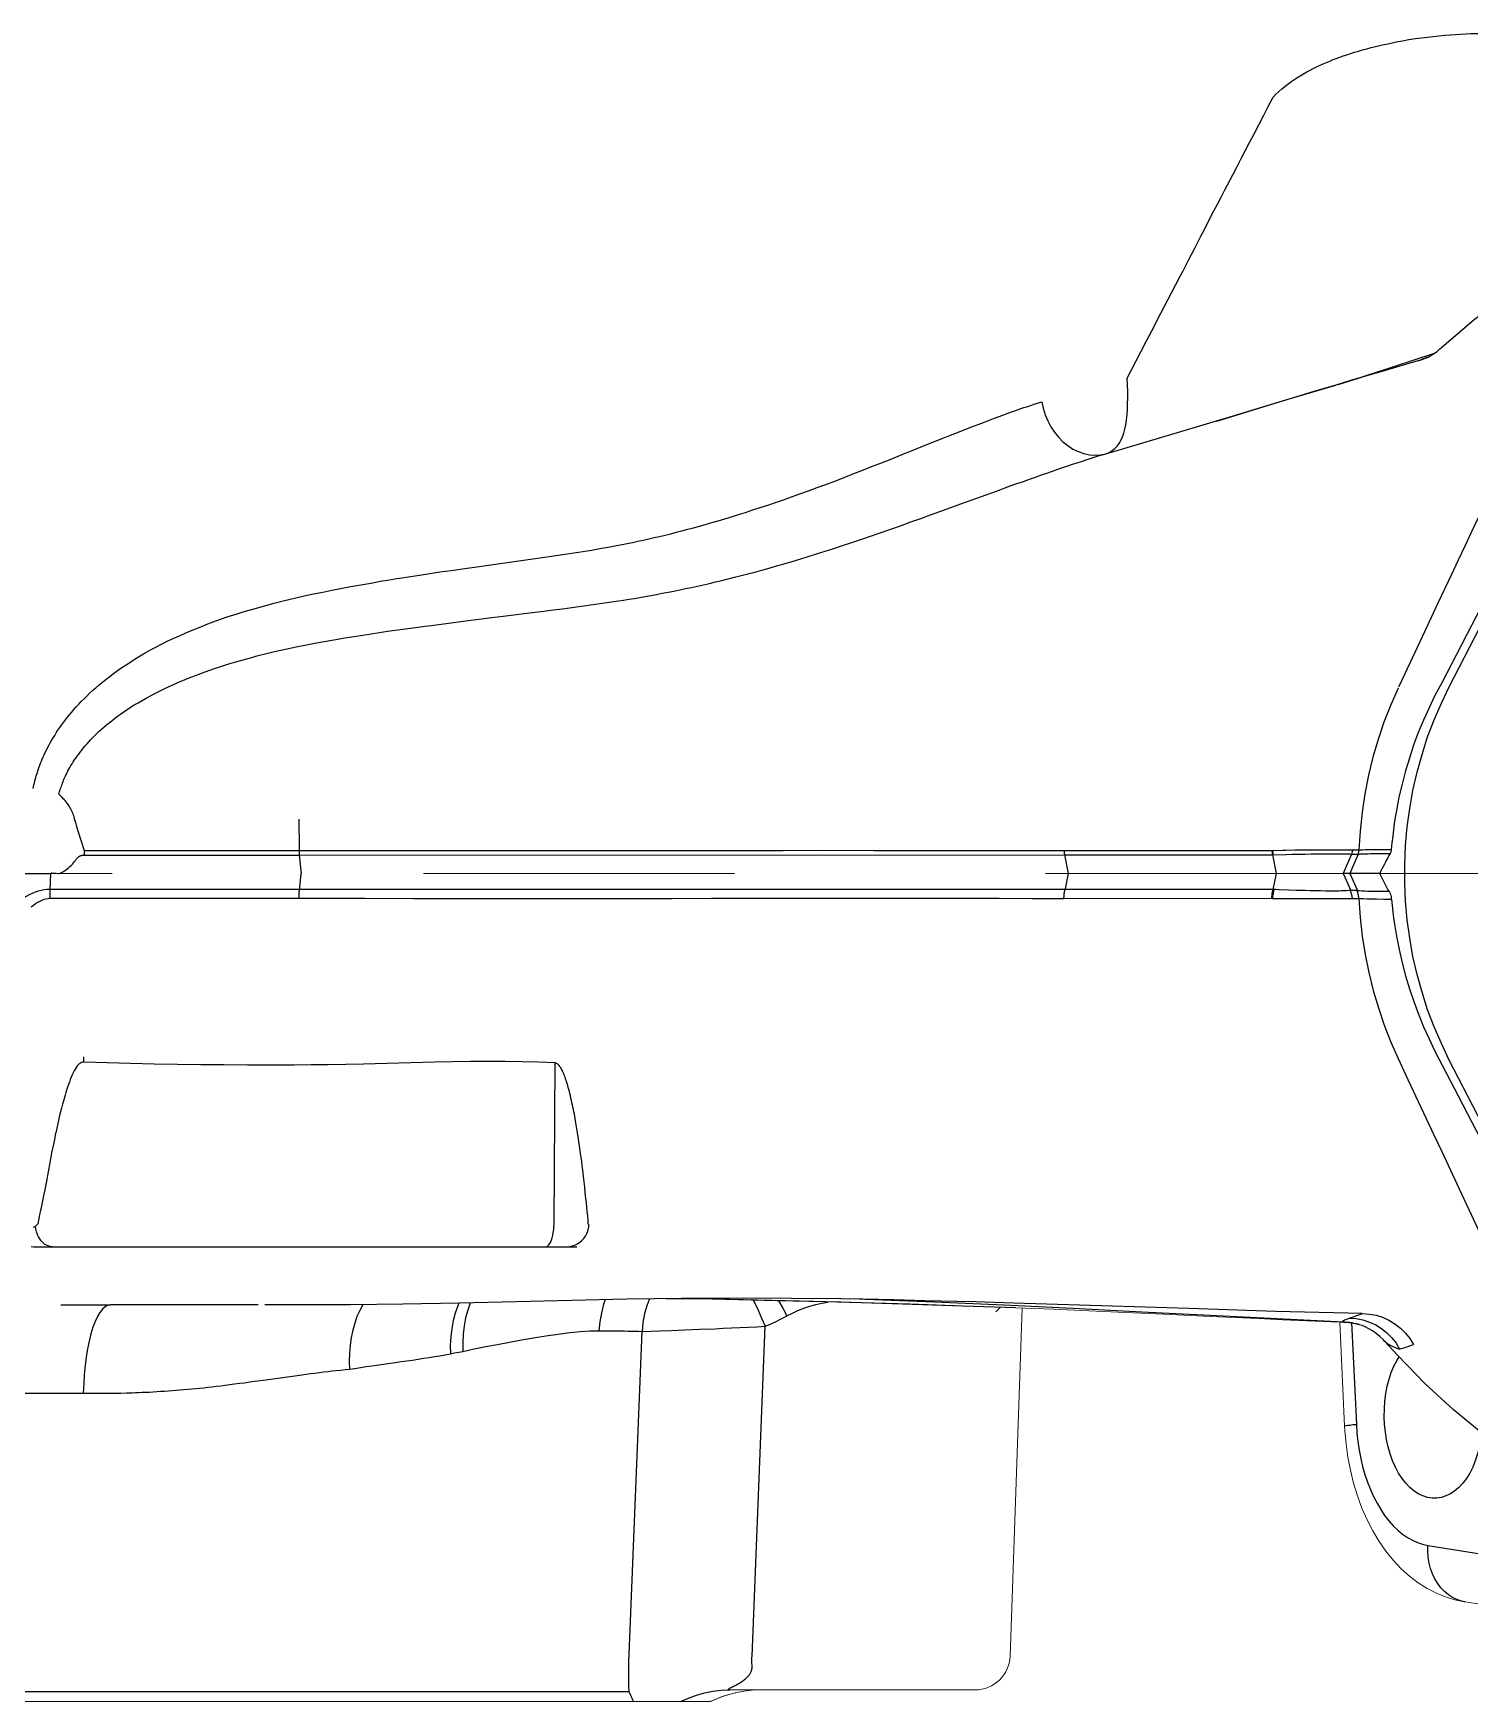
# Model space of a CAD drawing. Header units: millimetres. Extents: x 100 to 940, y 100 to 694.
# Drawn here: x 601.004 to 602.159, y 558.84 to 560.181 of the extents above; entities that cross this region are included whole.
import ezdxf

# ---------------------------------------------------------------- set-up
doc = ezdxf.new("R2010")
doc.units = ezdxf.units.MM
doc.linetypes.add('CENTER', pattern=[2, 1.25, -0.25, 0.25, -0.25])
doc.layers.add('CL', color=1, linetype='CENTER', lineweight=9)
doc.layers.add('OUTLINE', color=6, linetype='Continuous', lineweight=9)

msp = doc.modelspace()

# ---------------------------------------------------------------- linework, layer by layer
at = {"color": 9, "linetype": 'Continuous'}
for p, q in [((601.9075, 559.9505), (601.919, 559.9726)), ((601.8986, 559.9333), (601.9052, 559.9461)), ((601.9052, 559.9461), (601.9075, 559.9505)), ((601.8943, 559.9252), (601.8986, 559.9333)), ((601.8834, 559.9039), (601.8943, 559.9252)), ((602.0977, 559.9132), (602.114, 559.9186)), ((602.114, 559.9186), (602.1302, 559.9239)), ((602.1243, 559.9207), (602.1256, 559.9211)), ((601.7237, 559.8511), (601.7346, 559.8555)), ((601.8662, 559.8432), (601.8833, 559.8483)), ((601.7663, 559.8089), (601.7782, 559.8132)), ((601.7782, 559.8132), (601.7894, 559.8173)), ((601.3491, 559.7508), (601.3625, 559.7527)), ((601.3625, 559.7527), (601.3794, 559.7551)), ((601.3794, 559.7551), (601.4096, 559.7593)), ((601.4096, 559.7593), (601.417, 559.7603)), ((601.3401, 559.7495), (601.3491, 559.7508)), ((601.3498, 559.7086), (601.3728, 559.7115)), ((601.3863, 559.7132), (601.403, 559.7153)), ((601.403, 559.7153), (601.4146, 559.7167)), ((601.4146, 559.7167), (601.4222, 559.7177)), ((601.4222, 559.7177), (601.4297, 559.7187)), ((601.4297, 559.7187), (601.4372, 559.7197)), ((601.3401, 559.7074), (601.3498, 559.7086)), ((601.0399, 559.5409), (601.0431, 559.531)), ((601.2176, 559.5496), (601.2177, 559.5449)), ((601.2177, 559.5449), (601.2178, 559.5403)), ((601.2178, 559.5403), (601.2179, 559.5358)), ((601.0431, 559.531), (601.0445, 559.5267)), ((601.0445, 559.5267), (601.0452, 559.5245)), ((601.0452, 559.5245), (601.2179, 559.5245)), ((601.0452, 559.5245), (601.0452, 559.5236)), ((601.0452, 559.5236), (601.0452, 559.5228)), ((601.2179, 559.5358), (601.2179, 559.529)), ((601.2179, 559.529), (601.2179, 559.524)), ((601.4691, 559.5243), (601.5074, 559.5244)), ((601.5074, 559.5244), (601.576, 559.5245)), ((601.576, 559.5245), (601.607, 559.5245)), ((601.607, 559.5245), (601.6357, 559.5246)), ((601.6357, 559.5246), (601.6797, 559.5245)), ((601.6797, 559.5245), (601.7105, 559.5245)), ((601.7105, 559.5245), (601.7264, 559.5245)), ((601.7264, 559.5245), (601.7736, 559.5245)), ((601.7736, 559.5245), (601.8038, 559.5244)), ((601.8038, 559.5244), (601.9997, 559.5245)), ((601.9997, 559.5245), (602.0083, 559.5246)), ((602.0181, 559.5248), (602.031, 559.5249)), ((602.031, 559.5249), (602.0397, 559.525)), ((602.0397, 559.525), (602.045, 559.525)), ((602.045, 559.525), (602.052, 559.525)), ((602.052, 559.525), (602.0563, 559.525)), ((602.0563, 559.525), (602.058, 559.525)), ((602.058, 559.525), (602.0595, 559.525)), ((602.0595, 559.525), (602.0609, 559.525)), ((602.0609, 559.525), (602.063, 559.5249)), ((602.063, 559.5249), (602.0643, 559.5249)), ((602.0643, 559.5249), (602.0696, 559.5249)), ((602.0714, 559.525), (602.073, 559.525)), ((602.073, 559.525), (602.0748, 559.5251)), ((602.0748, 559.5251), (602.0768, 559.5251)), ((602.0768, 559.5251), (602.0801, 559.5252)), ((602.0801, 559.5252), (602.0837, 559.5252)), ((602.0837, 559.5252), (602.089, 559.5253)), ((602.089, 559.5253), (602.0956, 559.5253)), ((601.0452, 559.5228), (601.0452, 559.5219)), ((601.0453, 559.5207), (601.2181, 559.5207)), ((601.2181, 559.5207), (601.833, 559.5208)), ((601.2181, 559.5207), (601.2195, 559.506)), ((601.833, 559.5208), (602.0001, 559.5208)), ((601.833, 559.5208), (601.8359, 559.506)), ((602.0001, 559.5208), (602.0007, 559.5208)), ((602.0001, 559.5208), (602.0031, 559.506)), ((602.0007, 559.5208), (602.011, 559.5211)), ((602.011, 559.5211), (602.0159, 559.5213)), ((602.0159, 559.5213), (602.0263, 559.5215)), ((602.0263, 559.5215), (602.0312, 559.5216)), ((602.0312, 559.5216), (602.0358, 559.5217)), ((602.0358, 559.5217), (602.0398, 559.5217)), ((602.0398, 559.5217), (602.0433, 559.5217)), ((602.0433, 559.5217), (602.0465, 559.5218)), ((602.0465, 559.5218), (602.0506, 559.5218)), ((602.0506, 559.5218), (602.054, 559.5217)), ((602.054, 559.5217), (602.0559, 559.5217)), ((602.0559, 559.5217), (602.0576, 559.5217)), ((602.0636, 559.5215), (602.057, 559.506)), ((602.0576, 559.5217), (602.0591, 559.5216)), ((602.0591, 559.5216), (602.0603, 559.5216)), ((602.0603, 559.5216), (602.062, 559.5216)), ((602.062, 559.5216), (602.0629, 559.5215)), ((602.0689, 559.5215), (602.0623, 559.506)), ((602.0629, 559.5215), (602.0636, 559.5215)), ((602.0637, 559.5215), (602.0689, 559.5215)), ((602.072, 559.5216), (602.0735, 559.5217)), ((602.0735, 559.5217), (602.0751, 559.5218)), ((602.0751, 559.5218), (602.0769, 559.5218)), ((602.0769, 559.5218), (602.0789, 559.5219)), ((602.0789, 559.5219), (602.082, 559.5219)), ((602.082, 559.5219), (602.0853, 559.522)), ((602.0853, 559.522), (602.09, 559.522)), ((602.09, 559.522), (602.0946, 559.522)), ((601.0179, 559.4923), (601.0183, 559.506)), ((601.8359, 559.506), (601.8332, 559.4922)), ((602.0031, 559.506), (602.0004, 559.4929)), ((602.057, 559.506), (602.063, 559.4922)), ((602.0623, 559.506), (602.0683, 559.4922)), ((601.0178, 559.4874), (601.0179, 559.4891)), ((601.0178, 559.4857), (601.0178, 559.4874)), ((601.2179, 559.4857), (601.0178, 559.4857)), ((601.2183, 559.4931), (601.0179, 559.4931)), ((601.0179, 559.4907), (601.0179, 559.4923)), ((601.0179, 559.4891), (601.0179, 559.4907)), ((601.8334, 559.493), (601.2183, 559.4931)), ((601.3099, 559.4856), (601.271, 559.4857)), ((601.3902, 559.4856), (601.3099, 559.4856)), ((601.5792, 559.4857), (601.5494, 559.4857)), ((601.6073, 559.4857), (601.5792, 559.4857)), ((601.6338, 559.4857), (601.6073, 559.4857)), ((601.6593, 559.4857), (601.6338, 559.4857)), ((601.6854, 559.4857), (601.6593, 559.4857)), ((601.7805, 559.4857), (601.7261, 559.4857)), ((601.8069, 559.4856), (601.7805, 559.4857)), ((601.8325, 559.4856), (601.8069, 559.4856)), ((601.9997, 559.4857), (601.8325, 559.4856)), ((602.0004, 559.4929), (601.8334, 559.493)), ((602.0003, 559.4856), (601.9997, 559.4857)), ((602.0035, 559.4856), (602.0003, 559.4856)), ((602.0024, 559.4929), (602.0014, 559.4929)), ((602.0056, 559.4928), (602.0024, 559.4929)), ((602.0173, 559.4855), (602.0035, 559.4856)), ((602.0132, 559.4925), (602.0056, 559.4928)), ((602.0194, 559.4923), (602.0132, 559.4925)), ((602.0348, 559.4854), (602.0173, 559.4855)), ((602.0265, 559.4921), (602.0194, 559.4923)), ((602.0304, 559.492), (602.0265, 559.4921)), ((602.0344, 559.4919), (602.0304, 559.492)), ((602.0386, 559.4919), (602.0344, 559.4919)), ((602.0437, 559.4854), (602.0348, 559.4854)), ((602.043, 559.4918), (602.0386, 559.4919)), ((602.0528, 559.4854), (602.0437, 559.4854)), ((602.0592, 559.4854), (602.0528, 559.4854)), ((602.0644, 559.4855), (602.0592, 559.4854)), ((602.0683, 559.4922), (602.063, 559.4922)), ((602.0696, 559.4855), (602.0644, 559.4855)), ((602.0707, 559.4854), (602.0696, 559.4855)), ((602.0732, 559.4854), (602.0707, 559.4854)), ((602.0763, 559.4853), (602.0732, 559.4854)), ((602.0798, 559.4852), (602.0763, 559.4853)), ((602.0836, 559.4852), (602.0798, 559.4852)), ((602.0897, 559.4851), (602.0836, 559.4852)), ((602.0958, 559.485), (602.0897, 559.4851)), ((601.0448, 559.3543), (601.0449, 559.3586)), ((601.2981, 559.3534), (601.2696, 559.3527)), ((601.4228, 559.2244), (601.4236, 559.3537)), ((602.1011, 559.3572), (602.1089, 559.3404)), ((602.1089, 559.3404), (602.1298, 559.2959)), ((601.0249, 559.3089), (601.0243, 559.3063)), ((601.0255, 559.3115), (601.0249, 559.3089)), ((601.0262, 559.3143), (601.0255, 559.3115)), ((601.027, 559.3173), (601.0262, 559.3143)), ((601.0278, 559.3205), (601.027, 559.3173)), ((601.022, 559.296), (601.0215, 559.2935)), ((601.0226, 559.2986), (601.022, 559.296)), ((601.0231, 559.3012), (601.0226, 559.2986)), ((601.0237, 559.3037), (601.0231, 559.3012)), ((601.0243, 559.3063), (601.0237, 559.3037)), ((601.4409, 559.3022), (601.4403, 559.3056)), ((601.4414, 559.299), (601.4409, 559.3022)), ((601.4419, 559.296), (601.4414, 559.299)), ((601.4424, 559.293), (601.4419, 559.296)), ((602.1298, 559.2959), (602.1361, 559.2824)), ((601.02, 559.2861), (601.0193, 559.2827)), ((601.0205, 559.2884), (601.02, 559.2861)), ((601.021, 559.2909), (601.0205, 559.2884)), ((601.0215, 559.2935), (601.021, 559.2909)), ((601.4428, 559.2901), (601.4424, 559.293)), ((601.4432, 559.2874), (601.4428, 559.2901)), ((601.4436, 559.2847), (601.4432, 559.2874)), ((601.4441, 559.281), (601.4436, 559.2847)), ((602.1361, 559.2824), (602.1483, 559.2565)), ((601.4446, 559.2777), (601.4441, 559.281)), ((601.445, 559.2748), (601.4446, 559.2777)), ((601.4454, 559.2711), (601.445, 559.2748)), ((601.4459, 559.2674), (601.4454, 559.2711)), ((601.0148, 559.2587), (601.0109, 559.2388)), ((601.4464, 559.2628), (601.4459, 559.2674)), ((601.447, 559.258), (601.4464, 559.2628)), ((601.4475, 559.2538), (601.447, 559.258)), ((601.4479, 559.2493), (601.4475, 559.2538)), ((601.4484, 559.2447), (601.4479, 559.2493)), ((601.4488, 559.2412), (601.4484, 559.2447)), ((601.0097, 559.2329), (601.008, 559.2244)), ((601.0109, 559.2388), (601.0104, 559.2364)), ((601.4491, 559.2378), (601.4488, 559.2412)), ((601.4495, 559.2344), (601.4491, 559.2378)), ((601.4498, 559.2308), (601.4495, 559.2344)), ((601.4501, 559.227), (601.4498, 559.2308)), ((601.4503, 559.2244), (601.4501, 559.227)), ((601.4639, 559.1633), (601.4626, 559.1598)), ((601.5525, 559.1637), (601.522, 559.1641)), ((601.6312, 559.162), (601.5525, 559.1637)), ((601.7086, 559.1597), (601.6312, 559.162)), ((601.7921, 559.1607), (601.7615, 559.1616)), ((601.7511, 559.1583), (601.7086, 559.1597)), ((601.7778, 559.1536), (601.7812, 559.1572)), ((601.84, 559.1563), (601.7842, 559.159)), ((602.0604, 559.1481), (602.062, 559.1486)), ((601.4589, 559.1385), (601.4649, 559.1385)), ((601.4649, 559.1385), (601.4707, 559.1384)), ((601.4831, 558.8786), (601.4935, 559.1379)), ((601.4935, 559.1379), (601.5078, 559.1384)), ((601.5078, 559.1384), (601.5172, 559.1387)), ((601.5172, 559.1387), (601.5279, 559.1391)), ((601.5279, 559.1391), (601.5397, 559.1396)), ((601.582, 558.8769), (601.5925, 559.142)), ((602.0582, 559.1453), (602.0574, 559.1454)), ((602.0627, 559.1449), (602.062, 559.145)), ((602.0637, 559.145), (602.0675, 559.0632)), ((602.0654, 559.1445), (602.0697, 559.1434)), ((601.3429, 559.1206), (601.3462, 559.1212)), ((601.3462, 559.1212), (601.3495, 559.1219)), ((602.0994, 559.1285), (602.1023, 559.1237)), ((602.1096, 559.126), (602.1134, 559.1273)), ((601.3396, 559.1199), (601.3429, 559.1206)), ((601.1824, 559.0978), (601.1912, 559.099)), ((601.1912, 559.099), (601.2125, 559.102)), ((601.2125, 559.102), (601.22, 559.1031)), ((600.9314, 559.0884), (601.0501, 559.0882)), ((601.0501, 559.0882), (601.0546, 559.0882)), ((601.0546, 559.0882), (601.0595, 559.0882)), ((601.0595, 559.0882), (601.0629, 559.0882)), ((601.0629, 559.0882), (601.0666, 559.0882)), ((601.0666, 559.0882), (601.0705, 559.0883)), ((601.0705, 559.0883), (601.0747, 559.0884)), ((602.1249, 558.966), (602.4458, 558.915)), ((601.4832, 558.8483), (600.9217, 558.8483))]:
    msp.add_line(p, q, dxfattribs=at)
at = {"color": 7, "linetype": 'Continuous'}
for p, q in [((602.2878, 559.952), (602.1361, 559.6592)), ((602.1422, 559.656), (602.2941, 559.9513)), ((602.1344, 559.9272), (602.1344, 559.9272)), ((602.0912, 559.9111), (602.0977, 559.9132)), ((602.1252, 559.9209), (602.1252, 559.9209)), ((602.0629, 559.902), (602.051, 559.8984)), ((601.8833, 559.8483), (601.9239, 559.8603)), ((602.1361, 559.6592), (602.1307, 559.6488)), ((600.5726, 559.506), (601.0183, 559.506)), ((601.0212, 559.5061), (601.0228, 559.5061)), ((602.0623, 559.506), (602.057, 559.506)), ((602.0863, 559.506), (602.0623, 559.506)), ((602.0879, 559.5027), (602.0863, 559.506)), ((602.0896, 559.4995), (602.0879, 559.5027)), ((602.0913, 559.4963), (602.0896, 559.4995)), ((602.2941, 559.0607), (602.1422, 559.356)), ((601.0062, 559.206), (601.441, 559.206)), ((601.55, 559.1637), (601.5128, 559.1642)), ((601.6022, 559.1626), (601.55, 559.1637)), ((601.6532, 559.1613), (601.6022, 559.1626)), ((601.671, 559.1637), (601.6532, 559.164)), ((601.0264, 559.1593), (601.0665, 559.1592)), ((601.0919, 559.1592), (601.0665, 559.1592)), ((601.082, 559.1592), (601.07, 559.1592)), ((601.0956, 559.1592), (601.082, 559.1592)), ((601.0907, 559.1592), (601.0842, 559.1592)), ((601.1338, 559.1592), (601.0907, 559.1592)), ((601.0965, 559.1592), (601.0956, 559.1592)), ((601.1244, 559.1592), (601.0965, 559.1592)), ((601.1259, 559.1592), (601.1015, 559.1592)), ((601.1316, 559.1592), (601.1244, 559.1592)), ((601.1504, 559.1592), (601.1316, 559.1592)), ((601.1439, 559.1592), (601.1338, 559.1592)), ((601.1465, 559.1592), (601.1439, 559.1592)), ((601.1547, 559.1592), (601.1465, 559.1592)), ((601.1564, 559.1592), (601.1503, 559.1592)), ((601.1658, 559.1592), (601.1504, 559.1592)), ((601.185, 559.1592), (601.1561, 559.1592)), ((601.1736, 559.1592), (601.1658, 559.1592)), ((601.1816, 559.1592), (601.1736, 559.1592)), ((601.7938, 559.1568), (601.7511, 559.1583)), ((602.0621, 559.1449), (602.062, 559.145)), ((602.0697, 559.1434), (602.0698, 559.1433)), ((602.1005, 559.1188), (602.0905, 559.1298))]:
    msp.add_line(p, q, dxfattribs=at)
at = {"color": 9, "linetype": 'Continuous'}
for points in [[(602.0829, 560.1705), (602.0885, 560.1718), (602.0941, 560.173), (602.0994, 560.1741), (602.1047, 560.1751), (602.1098, 560.176), (602.1149, 560.1768), (602.1198, 560.1775), (602.1246, 560.1781), (602.1293, 560.1786), (602.1339, 560.1791), (602.1384, 560.1795), (602.1428, 560.1799), (602.1471, 560.1802), (602.1513, 560.1804), (602.1554, 560.1806), (602.1595, 560.1808), (602.1635, 560.1809), (602.1674, 560.181), (602.1712, 560.181), (602.1752, 560.181)], [(602.0007, 560.1298), (602.0029, 560.1321), (602.0053, 560.1343), (602.0076, 560.1364), (602.01, 560.1384), (602.0124, 560.1403), (602.0148, 560.142), (602.0173, 560.1438), (602.0198, 560.1454), (602.0224, 560.147), (602.025, 560.1485), (602.0276, 560.15), (602.0303, 560.1515), (602.0329, 560.1528), (602.0356, 560.1541), (602.0383, 560.1554), (602.0409, 560.1566), (602.0435, 560.1577), (602.0461, 560.1588), (602.0488, 560.1599), (602.0514, 560.1609), (602.0541, 560.1619), (602.0569, 560.1629), (602.0598, 560.1639), (602.0628, 560.1649), (602.0659, 560.1658), (602.0691, 560.1668), (602.0724, 560.1677), (602.0758, 560.1687), (602.0793, 560.1696), (602.0829, 560.1705)], [(601.9928, 560.1148), (601.9967, 560.1222), (602.0007, 560.1298)], [(601.9682, 560.0673), (601.9714, 560.0736), (601.9748, 560.08), (601.9782, 560.0866), (601.9817, 560.0934), (601.9853, 560.1003), (601.9928, 560.1148)], [(601.9531, 560.0384), (601.956, 560.0438), (601.9589, 560.0494), (601.9619, 560.0552), (601.9682, 560.0673)], [(601.9282, 559.9903), (601.9329, 559.9993), (601.9352, 560.0038), (601.9376, 560.0085), (601.9401, 560.0132), (601.9426, 560.018), (601.9451, 560.0229), (601.9477, 560.0279), (601.9531, 560.0384)], [(601.919, 559.9726), (601.9259, 559.9858), (601.9282, 559.9903)], [(602.1168, 559.9178), (602.1189, 559.9184), (602.121, 559.9191), (602.1231, 559.9199), (602.1252, 559.9209)], [(602.1168, 559.9178), (602.1179, 559.9183), (602.1192, 559.9188), (602.1206, 559.9194), (602.1223, 559.92), (602.1243, 559.9207)], [(601.8795, 559.8567), (601.8806, 559.8597), (601.8815, 559.863), (601.8822, 559.8665), (601.8828, 559.8703), (601.8832, 559.8744), (601.8835, 559.8787), (601.8837, 559.8832), (601.8838, 559.888), (601.8838, 559.8931), (601.8836, 559.8984), (601.8834, 559.904)], [(601.7346, 559.8555), (601.7399, 559.8575), (601.7449, 559.8595), (601.7498, 559.8614), (601.7545, 559.8633), (601.7591, 559.8651), (601.7635, 559.8668), (601.7678, 559.8684), (601.7719, 559.87), (601.7758, 559.8714), (601.7797, 559.8729), (601.7834, 559.8742), (601.787, 559.8756), (601.7905, 559.8768), (601.7939, 559.878), (601.7972, 559.8792), (601.8004, 559.8803), (601.8034, 559.8813), (601.8064, 559.8823), (601.8093, 559.8832), (601.8121, 559.8842), (601.8148, 559.885)], [(601.8148, 559.885), (601.8159, 559.8798), (601.8175, 559.8746), (601.8195, 559.8696), (601.822, 559.8649), (601.8249, 559.8605), (601.8281, 559.8565), (601.8317, 559.8528), (601.8356, 559.8497), (601.8397, 559.847), (601.844, 559.8449), (601.8485, 559.8434), (601.853, 559.8424), (601.8574, 559.8421), (601.8619, 559.8423), (601.8662, 559.8432)], [(601.6928, 559.8387), (601.7058, 559.8439), (601.712, 559.8464), (601.7237, 559.8511)], [(601.8662, 559.8432), (601.8689, 559.8443), (601.8712, 559.8457), (601.8733, 559.8473), (601.8752, 559.8492), (601.8769, 559.8515), (601.8783, 559.8539), (601.8795, 559.8567)], [(601.6558, 559.8242), (601.6637, 559.8272), (601.6714, 559.8302), (601.6788, 559.8331), (601.686, 559.836), (601.6928, 559.8387)], [(601.7894, 559.8173), (601.7947, 559.8192), (601.7999, 559.821), (601.8049, 559.8228), (601.8097, 559.8245), (601.8144, 559.8262), (601.8189, 559.8277), (601.8233, 559.8292), (601.8275, 559.8307), (601.8316, 559.8321), (601.8356, 559.8334), (601.8394, 559.8347), (601.8431, 559.8359), (601.8467, 559.8371), (601.8503, 559.8382), (601.8536, 559.8393), (601.8569, 559.8404), (601.8601, 559.8414), (601.8632, 559.8423), (601.8662, 559.8432)], [(602.1866, 559.8372), (602.1706, 559.8031), (602.1653, 559.7917), (602.1599, 559.7804), (602.1546, 559.769), (602.1493, 559.7576), (602.1439, 559.7461), (602.1331, 559.7231)], [(601.417, 559.7603), (601.4243, 559.7614), (601.428, 559.7619), (601.4316, 559.7624), (601.4352, 559.763), (601.4388, 559.7635), (601.4424, 559.7641), (601.4459, 559.7647), (601.4494, 559.7652), (601.4531, 559.7658), (601.4569, 559.7665), (601.4608, 559.7672), (601.4648, 559.7679), (601.4689, 559.7686), (601.4731, 559.7694), (601.4774, 559.7703), (601.4816, 559.7711), (601.4859, 559.772), (601.4902, 559.7729), (601.4945, 559.7738), (601.4989, 559.7748), (601.5032, 559.7758), (601.5076, 559.7768), (601.512, 559.7779), (601.5165, 559.7789), (601.521, 559.7801), (601.5255, 559.7812), (601.5302, 559.7825), (601.5349, 559.7837), (601.5397, 559.785), (601.5446, 559.7864), (601.5496, 559.7879), (601.5548, 559.7894), (601.5601, 559.7909), (601.5655, 559.7926), (601.571, 559.7943), (601.5767, 559.7961), (601.5825, 559.798), (601.5885, 559.7999), (601.5946, 559.802), (601.6008, 559.8041), (601.6072, 559.8063), (601.6137, 559.8086), (601.6204, 559.811), (601.6272, 559.8134), (601.6341, 559.816), (601.6412, 559.8186), (601.6484, 559.8213), (601.6558, 559.8242)], [(601.7327, 559.7967), (601.7468, 559.8018), (601.7535, 559.8042), (601.7663, 559.8089)], [(601.6927, 559.7824), (601.7013, 559.7854), (601.7096, 559.7884), (601.7176, 559.7912), (601.7253, 559.794), (601.7327, 559.7967)], [(601.4372, 559.7197), (601.4447, 559.7207), (601.4485, 559.7212), (601.4522, 559.7217), (601.456, 559.7222), (601.4597, 559.7228), (601.4634, 559.7233), (601.4671, 559.7239), (601.4708, 559.7244), (601.4747, 559.725), (601.4787, 559.7256), (601.4829, 559.7263), (601.4872, 559.727), (601.4916, 559.7278), (601.4961, 559.7285), (601.5006, 559.7294), (601.5052, 559.7302), (601.5098, 559.7311), (601.5145, 559.7319), (601.5191, 559.7329), (601.5238, 559.7338), (601.5285, 559.7348), (601.5332, 559.7358), (601.538, 559.7368), (601.5428, 559.7379), (601.5477, 559.739), (601.5526, 559.7402), (601.5576, 559.7414), (601.5627, 559.7426), (601.5678, 559.7439), (601.5731, 559.7453), (601.5786, 559.7467), (601.5841, 559.7481), (601.5898, 559.7497), (601.5956, 559.7513), (601.6016, 559.753), (601.6077, 559.7548), (601.614, 559.7566), (601.6204, 559.7586), (601.627, 559.7606), (601.6337, 559.7627), (601.6406, 559.7648), (601.6476, 559.7671), (601.6547, 559.7694), (601.662, 559.7718), (601.6694, 559.7743), (601.677, 559.7769), (601.6848, 559.7796), (601.6927, 559.7824)], [(601.1806, 559.7184), (601.1894, 559.7208), (601.1979, 559.7231), (601.2061, 559.7252), (601.2142, 559.7271), (601.222, 559.7289), (601.2296, 559.7305), (601.2369, 559.7321), (601.2441, 559.7335), (601.2511, 559.7349), (601.2578, 559.7362), (601.2644, 559.7374), (601.2708, 559.7385), (601.2771, 559.7396), (601.2831, 559.7407), (601.289, 559.7417), (601.2948, 559.7426), (601.3004, 559.7435), (601.3059, 559.7444), (601.3112, 559.7452), (601.3163, 559.746), (601.3214, 559.7467), (601.3262, 559.7475), (601.3309, 559.7482), (601.3401, 559.7495)], [(601.0042, 559.5742), (601.0045, 559.5756), (601.0048, 559.5771), (601.0052, 559.5786), (601.0055, 559.58), (601.0059, 559.5814), (601.0063, 559.5828), (601.0067, 559.5843), (601.0071, 559.5857), (601.0076, 559.5871), (601.008, 559.5885), (601.0085, 559.59), (601.0091, 559.5915), (601.0096, 559.593), (601.0102, 559.5946), (601.0109, 559.5962), (601.0115, 559.5978), (601.0123, 559.5996), (601.0131, 559.6013), (601.0139, 559.6031), (601.0148, 559.605), (601.0158, 559.6069), (601.0168, 559.6088), (601.0179, 559.6108), (601.019, 559.6128), (601.0202, 559.6148), (601.0215, 559.6168), (601.0228, 559.6189), (601.0241, 559.621), (601.0256, 559.6231), (601.027, 559.6252), (601.0286, 559.6272), (601.0301, 559.6293), (601.0318, 559.6314), (601.0335, 559.6335), (601.0352, 559.6356), (601.037, 559.6377), (601.0389, 559.6398), (601.0409, 559.642), (601.0429, 559.6441), (601.0451, 559.6463), (601.0473, 559.6485), (601.0496, 559.6507), (601.052, 559.6529), (601.0545, 559.6552), (601.0572, 559.6574), (601.0599, 559.6597), (601.0628, 559.662), (601.0657, 559.6643), (601.0688, 559.6666), (601.0721, 559.669), (601.0754, 559.6713), (601.0789, 559.6737), (601.0826, 559.676), (601.0863, 559.6784), (601.0903, 559.6808), (601.0943, 559.6831), (601.0985, 559.6855), (601.1029, 559.6878), (601.1073, 559.6901), (601.112, 559.6925), (601.1168, 559.6948), (601.1217, 559.697), (601.1268, 559.6993), (601.1321, 559.7015), (601.1375, 559.7037), (601.1431, 559.7059), (601.1488, 559.7081), (601.1548, 559.7102), (601.1609, 559.7123), (601.1673, 559.7143), (601.1738, 559.7164), (601.1806, 559.7184)], [(601.3728, 559.7115), (601.3774, 559.7121), (601.3819, 559.7126), (601.3863, 559.7132)], [(602.1331, 559.7231), (602.1276, 559.7116), (602.1222, 559.7)], [(601.1982, 559.6842), (601.207, 559.6862), (601.2155, 559.688), (601.2238, 559.6896), (601.2318, 559.6912), (601.2397, 559.6926), (601.2473, 559.6939), (601.2547, 559.6952), (601.2619, 559.6964), (601.269, 559.6975), (601.2758, 559.6985), (601.2824, 559.6995), (601.2889, 559.7005), (601.2952, 559.7014), (601.3014, 559.7022), (601.3074, 559.7031), (601.3132, 559.7038), (601.3189, 559.7046), (601.3244, 559.7053), (601.3298, 559.706), (601.3401, 559.7074)], [(602.1222, 559.7), (602.1064, 559.6664), (602.1013, 559.6555)], [(601.0249, 559.5696), (601.0252, 559.5707), (601.0255, 559.5719), (601.0259, 559.573), (601.0262, 559.5741), (601.0266, 559.5753), (601.027, 559.5764), (601.0274, 559.5775), (601.0278, 559.5786), (601.0282, 559.5798), (601.0287, 559.5809), (601.0292, 559.5821), (601.0297, 559.5833), (601.0303, 559.5845), (601.0309, 559.5858), (601.0315, 559.587), (601.0322, 559.5884), (601.0329, 559.5897), (601.0337, 559.5911), (601.0346, 559.5926), (601.0355, 559.5941), (601.0364, 559.5956), (601.0374, 559.5971), (601.0385, 559.5987), (601.0396, 559.6002), (601.0408, 559.6019), (601.042, 559.6035), (601.0433, 559.6051), (601.0446, 559.6068), (601.046, 559.6085), (601.0475, 559.6101), (601.049, 559.6118), (601.0505, 559.6135), (601.0521, 559.6151), (601.0538, 559.6168), (601.0555, 559.6185), (601.0573, 559.6202), (601.0591, 559.6218), (601.0611, 559.6235), (601.0631, 559.6253), (601.0652, 559.627), (601.0673, 559.6287), (601.0696, 559.6305), (601.072, 559.6322), (601.0745, 559.634), (601.077, 559.6358), (601.0797, 559.6376), (601.0825, 559.6395), (601.0855, 559.6413), (601.0885, 559.6431), (601.0917, 559.645), (601.095, 559.6468), (601.0984, 559.6487), (601.102, 559.6506), (601.1057, 559.6525), (601.1095, 559.6543), (601.1135, 559.6562), (601.1176, 559.6581), (601.1219, 559.6599), (601.1263, 559.6618), (601.1308, 559.6636), (601.1355, 559.6654), (601.1404, 559.6672), (601.1454, 559.669), (601.1506, 559.6708), (601.1559, 559.6726), (601.1614, 559.6743), (601.167, 559.676), (601.1729, 559.6777), (601.1789, 559.6793), (601.1851, 559.681), (601.1916, 559.6826), (601.1982, 559.6842)], [(602.101, 559.6548), (602.0951, 559.6414), (602.0897, 559.6276), (602.085, 559.6136), (602.0808, 559.5993), (602.0773, 559.5848), (602.0744, 559.57), (602.0721, 559.5551), (602.0705, 559.54), (602.0696, 559.5249)], [(601.0249, 559.5696), (601.0255, 559.569), (601.0261, 559.5684), (601.0267, 559.5678), (601.0273, 559.5671), (601.0279, 559.5664), (601.0286, 559.5658), (601.0292, 559.565), (601.0298, 559.5643), (601.0305, 559.5635)], [(601.0305, 559.5635), (601.031, 559.5628), (601.0316, 559.5621), (601.0322, 559.5613), (601.0327, 559.5605), (601.0332, 559.5596), (601.0338, 559.5587), (601.0343, 559.5578), (601.0347, 559.5568), (601.0352, 559.5558), (601.0357, 559.5547), (601.0361, 559.5537), (601.0365, 559.5525), (601.0369, 559.5513), (601.0372, 559.5501), (601.0381, 559.5468)], [(601.0381, 559.5468), (601.0387, 559.5448), (601.0393, 559.5428), (601.0399, 559.5409)], [(601.2179, 559.5245), (601.2485, 559.5245), (601.2778, 559.5245), (601.3058, 559.5244), (601.3324, 559.5244)], [(601.2179, 559.524), (601.2179, 559.5236), (601.218, 559.5232), (601.218, 559.5228), (601.218, 559.5224), (601.218, 559.5219), (601.218, 559.5215), (601.2181, 559.5211), (601.2181, 559.5207)], [(601.3324, 559.5244), (601.382, 559.5243), (601.4052, 559.5243), (601.4274, 559.5243), (601.4487, 559.5243), (601.4691, 559.5243)], [(601.8326, 559.5245), (601.8326, 559.524), (601.8326, 559.5236), (601.8326, 559.5232), (601.8327, 559.5228), (601.8327, 559.5224), (601.8328, 559.522), (601.8329, 559.5216), (601.8329, 559.5212), (601.833, 559.5208)], [(601.9997, 559.5245), (601.9997, 559.5241), (601.9997, 559.5237), (601.9998, 559.5232), (601.9998, 559.5228), (601.9998, 559.5224), (601.9999, 559.522), (601.9999, 559.5216), (602, 559.5212), (602.0001, 559.5208)], [(602.0002, 559.5245), (602.0002, 559.5241), (602.0003, 559.5237), (602.0003, 559.5232), (602.0003, 559.5228), (602.0004, 559.5224), (602.0005, 559.522), (602.0005, 559.5216), (602.0006, 559.5212), (602.0007, 559.5208)], [(602.0083, 559.5246), (602.0106, 559.5247), (602.0181, 559.5248)], [(602.0643, 559.5249), (602.0643, 559.5245), (602.0643, 559.5241), (602.0642, 559.5237), (602.0642, 559.5233), (602.0641, 559.5229), (602.064, 559.5226), (602.0639, 559.5222), (602.0638, 559.5218), (602.0637, 559.5215)], [(602.069, 559.5215), (602.0691, 559.5218), (602.0692, 559.5222), (602.0693, 559.5226), (602.0694, 559.5229), (602.0694, 559.5233), (602.0695, 559.5237), (602.0695, 559.5241), (602.0695, 559.5245), (602.0695, 559.5249)], [(602.0696, 559.5249), (602.0701, 559.5249), (602.0714, 559.525)], [(601.0253, 559.506), (601.027, 559.5068), (601.0286, 559.5076), (601.0301, 559.5085), (601.0314, 559.5094), (601.0326, 559.5104), (601.0337, 559.5114), (601.0348, 559.5124), (601.0357, 559.5134), (601.0366, 559.5144), (601.0374, 559.5154), (601.0382, 559.5164), (601.0388, 559.5173)], [(601.0388, 559.5173), (601.0391, 559.5176), (601.0393, 559.5179), (601.0396, 559.5182), (601.0398, 559.5185), (601.0401, 559.5187), (601.0404, 559.519), (601.0406, 559.5192), (601.0409, 559.5194), (601.0412, 559.5196), (601.0414, 559.5197), (601.0417, 559.5199), (601.042, 559.5201), (601.0423, 559.5202), (601.0426, 559.5203), (601.043, 559.5204), (601.0433, 559.5205), (601.0437, 559.5206), (601.044, 559.5207), (601.0444, 559.5207), (601.0448, 559.5207), (601.0453, 559.5207)], [(601.0452, 559.5219), (601.0452, 559.5211), (601.0453, 559.5207)], [(602.0689, 559.5215), (602.0695, 559.5215), (602.07, 559.5215), (602.0706, 559.5216), (602.072, 559.5216)], [(601.2179, 559.4865), (601.2179, 559.4874), (601.2179, 559.4882), (601.218, 559.4891), (601.218, 559.4899), (601.2181, 559.4907), (601.2181, 559.4915), (601.2182, 559.4923), (601.2195, 559.506)], [(601.0179, 559.4931), (601.0155, 559.493), (601.0131, 559.4928), (601.0107, 559.4923), (601.0083, 559.4917), (601.0059, 559.4909), (601.0035, 559.4899), (601.0011, 559.4888), (600.9987, 559.4875), (600.9964, 559.486)], [(601.0178, 559.4857), (601.0162, 559.4856), (601.0146, 559.4853), (601.0129, 559.4849), (601.0112, 559.4843), (601.0095, 559.4835), (601.0078, 559.4826), (601.0061, 559.4815), (601.0044, 559.4802), (601.0027, 559.4788)], [(601.271, 559.4857), (601.2349, 559.4857), (601.2179, 559.4857)], [(601.4665, 559.4856), (601.4483, 559.4856), (601.4294, 559.4855), (601.3902, 559.4856)], [(601.5494, 559.4857), (601.5178, 559.4856), (601.4665, 559.4856)], [(601.7261, 559.4857), (601.7125, 559.4857), (601.6989, 559.4857), (601.6854, 559.4857)], [(601.8325, 559.4856), (601.8325, 559.4865), (601.8326, 559.4873), (601.8327, 559.4882), (601.8327, 559.489), (601.8328, 559.4898), (601.8329, 559.4907), (601.8331, 559.4915), (601.8332, 559.4922)], [(601.9997, 559.4857), (601.9997, 559.4865), (601.9997, 559.4873), (601.9998, 559.4882), (601.9998, 559.489), (601.9999, 559.4898), (602, 559.4906), (602.0002, 559.4914), (602.0003, 559.4922), (602.0004, 559.4929)], [(602.0003, 559.4856), (602.0003, 559.4865), (602.0004, 559.4873), (602.0005, 559.4881), (602.0006, 559.489), (602.0008, 559.4898), (602.0009, 559.4906), (602.0011, 559.4914), (602.0012, 559.4922), (602.0014, 559.4929)], [(602.0014, 559.4929), (602.0013, 559.4929), (602.0011, 559.4929), (602.0009, 559.4929), (602.0008, 559.4929), (602.0006, 559.4929), (602.0004, 559.4929)], [(602.063, 559.4922), (602.0614, 559.4921), (602.0596, 559.492), (602.0577, 559.4919), (602.0557, 559.4919), (602.0537, 559.4918), (602.0516, 559.4918), (602.0495, 559.4918), (602.0473, 559.4918), (602.043, 559.4918)], [(602.0644, 559.4855), (602.0643, 559.4862), (602.0642, 559.487), (602.0641, 559.4878), (602.0639, 559.4885), (602.0637, 559.4893), (602.0635, 559.49), (602.0632, 559.4907), (602.063, 559.4915), (602.0627, 559.4922)], [(602.0696, 559.4855), (602.0696, 559.4863), (602.0695, 559.487), (602.0693, 559.4878), (602.0692, 559.4885), (602.069, 559.4893), (602.0688, 559.49), (602.0686, 559.4908), (602.0683, 559.4915), (602.068, 559.4922)], [(602.0683, 559.4922), (602.0699, 559.4921), (602.0719, 559.492), (602.0742, 559.4919), (602.0768, 559.4918), (602.0797, 559.4917), (602.0829, 559.4917), (602.0863, 559.4916), (602.0899, 559.4916), (602.0938, 559.4916)], [(602.0696, 559.4855), (602.0707, 559.4705), (602.0723, 559.4556), (602.0746, 559.4409), (602.0775, 559.4263), (602.081, 559.412), (602.0852, 559.3979), (602.0899, 559.384), (602.0952, 559.3704), (602.1011, 559.3572)], [(601.0448, 559.3543), (601.0439, 559.3543), (601.0431, 559.3541), (601.0422, 559.3536), (601.0413, 559.353), (601.0405, 559.3522), (601.0396, 559.3512), (601.0388, 559.35), (601.0379, 559.3487), (601.0371, 559.3472), (601.0363, 559.3457), (601.0355, 559.344), (601.0348, 559.3422), (601.034, 559.3403), (601.0333, 559.3383), (601.0325, 559.3362), (601.0318, 559.3341), (601.0311, 559.3319), (601.0304, 559.3298), (601.0298, 559.3278), (601.0293, 559.3259), (601.0288, 559.324), (601.0283, 559.3222), (601.0278, 559.3205)], [(601.2138, 559.352), (601.1951, 559.3519), (601.1765, 559.352), (601.1577, 559.3521), (601.139, 559.3522), (601.1202, 559.3525), (601.1014, 559.3528), (601.0825, 559.3533), (601.0637, 559.3537), (601.0448, 559.3543)], [(601.2696, 559.3527), (601.2554, 559.3525), (601.2414, 559.3522), (601.2275, 559.3521), (601.2138, 559.352)], [(601.4236, 559.3537), (601.4105, 559.3542), (601.3972, 559.3546), (601.3836, 559.3548), (601.3697, 559.3548), (601.3555, 559.3547), (601.3412, 559.3545), (601.3269, 559.3542), (601.2981, 559.3534)], [(601.4403, 559.3056), (601.4397, 559.309), (601.4394, 559.3108), (601.4391, 559.3126), (601.4387, 559.3144), (601.4383, 559.3162), (601.438, 559.318), (601.4376, 559.3199), (601.4372, 559.3217), (601.4368, 559.3236), (601.4364, 559.3254), (601.4359, 559.3272), (601.4355, 559.329), (601.4351, 559.3307), (601.4346, 559.3324), (601.4342, 559.334), (601.4338, 559.3355), (601.4333, 559.337), (601.4329, 559.3384), (601.4325, 559.3397), (601.432, 559.341), (601.4316, 559.3422), (601.4312, 559.3433), (601.4308, 559.3444), (601.4304, 559.3454), (601.4299, 559.3464), (601.4295, 559.3473), (601.4291, 559.3481), (601.4287, 559.3489), (601.4283, 559.3496), (601.4278, 559.3503), (601.4274, 559.3509), (601.427, 559.3515), (601.4265, 559.352), (601.4261, 559.3524), (601.4257, 559.3527), (601.4253, 559.353), (601.4248, 559.3533), (601.4244, 559.3535), (601.424, 559.3536), (601.4236, 559.3537)], [(601.0193, 559.2827), (601.0182, 559.2765), (601.018, 559.2756), (601.0178, 559.2746), (601.0176, 559.2736), (601.0148, 559.2587)], [(602.1483, 559.2565), (602.1655, 559.2197), (602.1712, 559.2078), (602.1768, 559.1957), (602.1939, 559.1593)], [(601.0104, 559.2364), (601.0102, 559.2352), (601.0099, 559.234), (601.0097, 559.2329)], [(601.0061, 559.2223), (601.0041, 559.2214)], [(601.008, 559.2244), (601.0077, 559.2241), (601.0074, 559.2238), (601.007, 559.2234), (601.0067, 559.2231), (601.0064, 559.2227), (601.0061, 559.2223)], [(601.0164, 559.2066), (601.0148, 559.2072), (601.0133, 559.2081), (601.0119, 559.2093), (601.0106, 559.2107), (601.0095, 559.2123), (601.0085, 559.214), (601.0076, 559.2159), (601.0069, 559.218), (601.0064, 559.2201), (601.0061, 559.2223)], [(601.416, 559.206), (601.4169, 559.2062), (601.4177, 559.2066), (601.4186, 559.2074), (601.4194, 559.2085), (601.4201, 559.2098), (601.4207, 559.2114), (601.4213, 559.2132), (601.4218, 559.2152), (601.4222, 559.2174), (601.4225, 559.2197), (601.4227, 559.222), (601.4228, 559.2244)], [(601.4434, 559.2095), (601.4451, 559.211), (601.4466, 559.2126), (601.448, 559.2145), (601.4491, 559.2165), (601.4499, 559.2186), (601.4505, 559.2209), (601.4509, 559.2232)], [(601.4509, 559.2232), (601.4508, 559.2234), (601.4507, 559.2236), (601.4506, 559.2238), (601.4505, 559.224), (601.4504, 559.2242), (601.4503, 559.2244)], [(601.0026, 559.2061), (601.0044, 559.206), (601.0062, 559.206)], [(601.0197, 559.206), (601.018, 559.2062), (601.0164, 559.2066)], [(601.433, 559.206), (601.4352, 559.2062), (601.4374, 559.2066), (601.4395, 559.2073), (601.4415, 559.2083), (601.4434, 559.2095)], [(601.4994, 559.164), (601.4976, 559.1592), (601.4956, 559.1523), (601.4942, 559.1451), (601.4935, 559.1379)], [(601.5829, 559.163), (601.5838, 559.1612), (601.5867, 559.1549), (601.5896, 559.1485), (601.5925, 559.142)], [(601.6032, 559.1626), (601.6065, 559.1566), (601.6099, 559.1504)], [(601.6099, 559.1504), (601.6143, 559.1527), (601.6188, 559.1547), (601.6235, 559.1565), (601.6282, 559.1581), (601.6331, 559.1595), (601.638, 559.1606), (601.6429, 559.1615)], [(601.7842, 559.159), (601.7285, 559.1615), (601.6729, 559.1636), (601.6682, 559.1637)], [(601.0665, 559.1592), (601.0643, 559.1589), (601.0621, 559.1577), (601.06, 559.1558), (601.0579, 559.1532), (601.0559, 559.1498), (601.054, 559.1458), (601.0522, 559.1412), (601.0506, 559.136), (601.0492, 559.1302), (601.0479, 559.124), (601.0468, 559.1173), (601.0459, 559.1104), (601.0452, 559.1031), (601.0448, 559.0957), (601.0445, 559.0882)], [(601.3464, 559.1605), (601.3455, 559.1586), (601.3434, 559.1527), (601.3418, 559.1466), (601.3406, 559.1402), (601.3398, 559.1336), (601.3394, 559.1268), (601.3396, 559.1199)], [(601.3555, 559.1607), (601.3555, 559.1607), (601.3534, 559.1549), (601.3517, 559.1487), (601.3505, 559.1423), (601.3497, 559.1356), (601.3494, 559.1288), (601.3495, 559.1219)], [(601.4626, 559.1598), (601.4608, 559.1528), (601.4596, 559.1457), (601.4589, 559.1385)], [(601.5925, 559.142), (601.5954, 559.1433), (601.5983, 559.1446), (601.6012, 559.146), (601.6041, 559.1474), (601.607, 559.1489), (601.6099, 559.1504)], [(602.0723, 559.1523), (602.0029, 559.154), (601.933, 559.1562), (601.8627, 559.1585), (601.7921, 559.1607)], [(602.0574, 559.1454), (602.0038, 559.1479), (601.9498, 559.1506), (601.8952, 559.1535), (601.84, 559.1563)], [(602.0574, 559.1454), (602.0568, 559.1456), (602.0565, 559.1459), (602.0565, 559.1461), (602.0568, 559.1464), (602.0573, 559.1468), (602.0581, 559.1472), (602.0592, 559.1476), (602.0604, 559.1481)], [(602.062, 559.1486), (602.0631, 559.149), (602.0642, 559.1494), (602.0653, 559.1497)], [(602.062, 559.1486), (602.0674, 559.1482), (602.0728, 559.1471), (602.0781, 559.1454), (602.0831, 559.1431), (602.0878, 559.1402), (602.0921, 559.1368), (602.096, 559.1328), (602.0994, 559.1285)], [(602.0653, 559.1497), (602.0676, 559.1506), (602.0687, 559.151)], [(602.0687, 559.151), (602.0711, 559.1518), (602.0723, 559.1523)], [(602.0723, 559.1523), (602.0779, 559.1519), (602.0833, 559.1509), (602.0886, 559.1493), (602.0937, 559.147), (602.0985, 559.144), (602.1029, 559.1406), (602.1069, 559.1366), (602.1104, 559.1322), (602.1134, 559.1273)], [(601.3495, 559.1219), (601.3586, 559.1238), (601.3679, 559.1257), (601.3773, 559.1275), (601.3869, 559.1293), (601.3966, 559.1311), (601.4063, 559.1328), (601.4162, 559.1344), (601.4261, 559.1358), (601.4354, 559.137), (601.4438, 559.1378), (601.4516, 559.1383), (601.4589, 559.1385)], [(601.4707, 559.1384), (601.4736, 559.1384), (601.4765, 559.1383), (601.4793, 559.1383), (601.4821, 559.1382), (601.485, 559.1382), (601.4878, 559.1381), (601.4907, 559.138), (601.4935, 559.1379)], [(601.5397, 559.1396), (601.5523, 559.1401), (601.5588, 559.1404), (601.5655, 559.1407), (601.5722, 559.141), (601.579, 559.1413), (601.5857, 559.1416), (601.5925, 559.142)], [(602.0574, 559.1454), (602.0614, 559.1451), (602.0654, 559.1445)], [(602.062, 559.145), (602.0606, 559.145), (602.0592, 559.1451), (602.0582, 559.1453)], [(602.0906, 559.1298), (602.0911, 559.1293), (602.0921, 559.1284), (602.0933, 559.1276), (602.0947, 559.1268), (602.0963, 559.126), (602.0981, 559.1252), (602.1001, 559.1245), (602.1023, 559.1237)], [(602.1023, 559.1237), (602.1035, 559.1241), (602.1047, 559.1244), (602.1059, 559.1248), (602.1071, 559.1252), (602.1083, 559.1256), (602.1096, 559.126)], [(601.2583, 559.1076), (601.2627, 559.1082), (601.2672, 559.1089), (601.2718, 559.1096), (601.2764, 559.1102), (601.2952, 559.1129)], [(601.2952, 559.1129), (601.2999, 559.1136), (601.3044, 559.1142), (601.309, 559.1149), (601.3135, 559.1156), (601.3179, 559.1163), (601.3223, 559.117), (601.3267, 559.1177), (601.331, 559.1184), (601.3353, 559.1192), (601.3396, 559.1199)], [(601.0747, 559.0884), (601.0791, 559.0885), (601.0815, 559.0886), (601.0839, 559.0886), (601.0865, 559.0887), (601.0891, 559.0888), (601.0919, 559.089), (601.0947, 559.0891), (601.0976, 559.0892), (601.1006, 559.0894), (601.1037, 559.0896), (601.1067, 559.0898), (601.1098, 559.09), (601.1129, 559.0902), (601.116, 559.0904), (601.1191, 559.0906), (601.1222, 559.0909), (601.1253, 559.0912), (601.1285, 559.0915), (601.1316, 559.0917), (601.1348, 559.0921), (601.138, 559.0924), (601.1413, 559.0927), (601.1446, 559.0931), (601.1479, 559.0935), (601.1514, 559.0939), (601.1549, 559.0943), (601.1585, 559.0947), (601.1623, 559.0952), (601.1661, 559.0957), (601.17, 559.0962), (601.174, 559.0967), (601.1782, 559.0973), (601.1824, 559.0978)], [(601.22, 559.1031), (601.2236, 559.1035), (601.2271, 559.104), (601.2305, 559.1044), (601.234, 559.1049), (601.2374, 559.1053), (601.2409, 559.1057), (601.2443, 559.1061), (601.2478, 559.1065), (601.2513, 559.1069), (601.2548, 559.1072), (601.2583, 559.1076)], [(602.0581, 559.0619), (602.0581, 559.0619), (602.0584, 559.0621), (602.0593, 559.0623), (602.0606, 559.0625), (602.0624, 559.0627), (602.0647, 559.063), (602.0675, 559.0632)], [(602.0675, 559.0632), (602.0679, 559.0562), (602.0687, 559.0494), (602.0697, 559.0426), (602.071, 559.0359), (602.0725, 559.0293), (602.0743, 559.023), (602.0764, 559.0168), (602.0788, 559.0109), (602.0813, 559.0052), (602.0841, 558.9999), (602.0871, 558.9948), (602.0902, 558.9901), (602.0936, 558.9858), (602.0971, 558.9818), (602.1008, 558.9782), (602.1046, 558.9751), (602.1085, 558.9723), (602.1125, 558.9701), (602.1166, 558.9682), (602.1207, 558.9669), (602.1249, 558.966)], [(602.1549, 558.9205), (602.152, 558.9211), (602.1483, 558.9224), (602.1448, 558.9241), (602.1415, 558.9262), (602.1383, 558.9288), (602.1355, 558.9319), (602.1329, 558.9352), (602.1307, 558.939), (602.1288, 558.943), (602.1272, 558.9473), (602.126, 558.9517), (602.1253, 558.9564), (602.1249, 558.9612), (602.1249, 558.966)], [(601.4832, 558.8483), (601.483, 558.8532), (601.4829, 558.8582), (601.4828, 558.8633), (601.4828, 558.8683), (601.4829, 558.8734), (601.4831, 558.8786)], [(601.5661, 558.8523), (601.567, 558.8527), (601.5679, 558.8531), (601.5688, 558.8536), (601.5696, 558.8541), (601.5705, 558.8546), (601.5713, 558.8551), (601.5722, 558.8556), (601.573, 558.8561), (601.5738, 558.8566), (601.5745, 558.8572), (601.5752, 558.8577), (601.5759, 558.8582), (601.5765, 558.8588), (601.5772, 558.8593), (601.5777, 558.8599), (601.5782, 558.8604), (601.5787, 558.8609), (601.5792, 558.8615), (601.5796, 558.862), (601.58, 558.8625), (601.5803, 558.8631), (601.5806, 558.8636), (601.5809, 558.8642), (601.5812, 558.8647), (601.5814, 558.8653), (601.5816, 558.866), (601.5818, 558.8666), (601.5819, 558.8672), (601.582, 558.8679), (601.582, 558.8686), (601.582, 558.8692), (601.5819, 558.8699)], [(601.5819, 558.8699), (601.5817, 558.8711), (601.5817, 558.8722), (601.5817, 558.8734), (601.5817, 558.8746), (601.5818, 558.8757), (601.582, 558.8769)], [(601.4869, 558.8404), (601.4866, 558.8409), (601.4864, 558.8413), (601.4861, 558.8418), (601.4859, 558.8423), (601.4856, 558.8428), (601.4854, 558.8433), (601.4852, 558.8438), (601.4849, 558.8443), (601.4847, 558.8448), (601.4844, 558.8454), (601.4842, 558.846), (601.4839, 558.8465), (601.4837, 558.8471), (601.4835, 558.8477), (601.4832, 558.8483)], [(601.5245, 558.8404), (601.5307, 558.8432), (601.5372, 558.8456), (601.5437, 558.8474), (601.5504, 558.8487), (601.5572, 558.8495), (601.564, 558.8498)], [(601.564, 558.8498), (601.5633, 558.8498), (601.5629, 558.8499), (601.5627, 558.85), (601.5627, 558.8502), (601.5629, 558.8504), (601.5633, 558.8507), (601.5638, 558.8511), (601.5645, 558.8514), (601.5661, 558.8523)]]:
    msp.add_lwpolyline(points, dxfattribs=at)
at = {"color": 7, "linetype": 'Continuous'}
for points in [[(602.1344, 559.9272), (602.138, 559.9305), (602.1623, 559.9511), (602.1865, 559.9689), (602.2105, 559.9841), (602.2344, 559.9969), (602.2584, 560.0075), (602.2824, 560.016), (602.3065, 560.0226), (602.3258, 560.0264)], [(602.1252, 559.9209), (602.1265, 559.9216), (602.1282, 559.9226), (602.1303, 559.9239), (602.1324, 559.9255), (602.1344, 559.9272)], [(602.1168, 559.9178), (602.0898, 559.9099), (602.0629, 559.902)], [(602.0528, 559.8989), (602.0571, 559.9003), (602.0623, 559.9019), (602.0684, 559.9038), (602.0754, 559.906), (602.083, 559.9085), (602.0912, 559.9111)], [(601.9239, 559.8603), (601.9677, 559.8734), (602.0109, 559.8864), (602.051, 559.8984)], [(602.051, 559.8984), (602.0359, 559.8939), (602.0089, 559.8857), (601.982, 559.8775), (601.955, 559.8692)], [(602.1307, 559.6488), (602.1259, 559.6391), (602.1215, 559.6292), (602.1173, 559.6192), (602.1135, 559.6091), (602.1101, 559.5987), (602.107, 559.5883), (602.1042, 559.5778), (602.1017, 559.5671), (602.0997, 559.5564)], [(602.1422, 559.356), (602.1358, 559.3692), (602.13, 559.3827), (602.1248, 559.3964), (602.1203, 559.4105), (602.1163, 559.4248), (602.113, 559.4393), (602.1104, 559.4539), (602.1084, 559.4687), (602.1071, 559.4836), (602.1064, 559.4985), (602.1064, 559.5135), (602.1071, 559.5285), (602.1084, 559.5433), (602.1104, 559.5581), (602.113, 559.5727), (602.1163, 559.5872), (602.1203, 559.6016), (602.1248, 559.6156), (602.13, 559.6294), (602.1358, 559.6428), (602.1422, 559.656)], [(602.0997, 559.5564), (602.0988, 559.5512), (602.098, 559.5461), (602.0973, 559.5409), (602.0967, 559.5358), (602.0961, 559.5306), (602.0956, 559.5253)], [(602.0956, 559.5253), (602.0956, 559.5247), (602.0954, 559.5242), (602.0953, 559.5236), (602.0951, 559.5231), (602.0949, 559.5225), (602.0946, 559.522)], [(602.0946, 559.522), (602.0937, 559.5203), (602.0928, 559.5186), (602.0918, 559.5169), (602.0909, 559.5151), (602.09, 559.5133), (602.0891, 559.5115), (602.0881, 559.5097), (602.0872, 559.5079), (602.0863, 559.506)], [(601.0183, 559.5066), (601.019, 559.5064), (601.0197, 559.5062), (601.0204, 559.5061), (601.0212, 559.5061)], [(601.0228, 559.5061), (601.0245, 559.506), (601.0253, 559.506)], [(602.0938, 559.4916), (602.0929, 559.4931), (602.0913, 559.4963)], [(602.0938, 559.4916), (602.0943, 559.4906), (602.0947, 559.4895), (602.0951, 559.4884), (602.0954, 559.4873), (602.0956, 559.4862), (602.0958, 559.485)], [(602.0958, 559.485), (602.0962, 559.4801), (602.0968, 559.4751), (602.0974, 559.4702), (602.0981, 559.4652), (602.0989, 559.4603), (602.0997, 559.4555)], [(602.0997, 559.4555), (602.1018, 559.4447), (602.1042, 559.4341), (602.107, 559.4236), (602.1101, 559.4132), (602.1136, 559.4029), (602.1174, 559.3928), (602.1215, 559.3828), (602.1259, 559.3729), (602.1307, 559.3632)], [(602.1307, 559.3632), (602.1494, 559.3271), (602.1679, 559.2915)], [(601.6532, 559.164), (601.6135, 559.1644), (601.5692, 559.1646), (601.5251, 559.1644), (601.4812, 559.1637), (601.4371, 559.1627), (601.3925, 559.1616), (601.3466, 559.1605), (601.3012, 559.1598), (601.2591, 559.1594), (601.2208, 559.1592), (601.1905, 559.1592)], [(601.7511, 559.1583), (601.7028, 559.1598), (601.6532, 559.1613)], [(601.7615, 559.1616), (601.7464, 559.162), (601.7208, 559.1626), (601.6957, 559.1632), (601.671, 559.1637)], [(601.2691, 559.1595), (601.269, 559.1594), (601.2666, 559.1548), (601.2644, 559.1498), (601.2626, 559.1445), (601.2611, 559.1389), (601.2598, 559.133), (601.2589, 559.1268), (601.2584, 559.1205), (601.2582, 559.1141), (601.2583, 559.1076)], [(602.0697, 559.1434), (602.0691, 559.1436), (602.0673, 559.1441), (602.0656, 559.1444), (602.0643, 559.1447), (602.0633, 559.1448), (602.0625, 559.1449), (602.0621, 559.1449)], [(602.0905, 559.1298), (602.0893, 559.1312), (602.0865, 559.1339), (602.0835, 559.1363), (602.0805, 559.1384), (602.0775, 559.1401), (602.0747, 559.1415), (602.0721, 559.1426), (602.0698, 559.1433)], [(602.0899, 559.0694), (602.09, 559.0758), (602.0904, 559.0819), (602.0912, 559.0879), (602.0923, 559.0938), (602.0938, 559.0995), (602.0956, 559.1049), (602.0977, 559.11), (602.1002, 559.1147), (602.1018, 559.1174)], [(602.3258, 558.9856), (602.3075, 558.9892), (602.2843, 558.9954), (602.2611, 559.0035), (602.2377, 559.0136), (602.2142, 559.0259), (602.1909, 559.0402), (602.168, 559.0565), (602.1452, 559.0751), (602.1227, 559.0959), (602.1005, 559.1188)], [(602.1303, 559.0038), (602.1284, 559.0039), (602.1246, 559.0045), (602.1209, 559.0057), (602.1173, 559.0074), (602.1138, 559.0097), (602.1104, 559.0126), (602.1072, 559.016), (602.1042, 559.0198), (602.1014, 559.0241), (602.0989, 559.0289), (602.0966, 559.034), (602.0947, 559.0394), (602.093, 559.0451), (602.0917, 559.051), (602.0908, 559.057), (602.0901, 559.0631), (602.0899, 559.0694)], [(602.1682, 559.0564), (602.1675, 559.051), (602.1664, 559.0451), (602.1649, 559.0394), (602.1631, 559.034), (602.161, 559.0289), (602.1586, 559.0241), (602.1559, 559.0198), (602.153, 559.016), (602.1499, 559.0126), (602.1466, 559.0097), (602.1431, 559.0074), (602.1395, 559.0057), (602.1359, 559.0045), (602.1322, 559.0039), (602.1303, 559.0038)]]:
    msp.add_lwpolyline(points, dxfattribs=at)
at = {"layer": 'CL'}
msp.add_line((605.0678, 559.506), (599.4034, 559.506), dxfattribs=at)
at = {"layer": 'OUTLINE'}
for p, q in [((601.799, 559.1566), (601.7892, 558.8769)), ((602.062, 559.145), (602.0475, 559.1456)), ((602.0543, 559.1453), (602.0581, 559.0619)), ((602.1549, 558.9205), (602.1541, 558.9206)), ((602.4759, 558.8695), (602.1549, 558.9205)), ((601.5483, 558.8404), (600.1217, 558.8404)), ((601.564, 558.8498), (601.7611, 558.8498))]:
    msp.add_line(p, q, dxfattribs=at)
for points in [[(601.9503, 559.15), (601.9127, 559.1517), (601.8942, 559.1526), (601.8761, 559.1534), (601.8583, 559.1542), (601.841, 559.155), (601.8244, 559.1557), (601.8087, 559.1563), (601.7938, 559.1568)], [(602.0475, 559.1456), (602.0278, 559.1464), (602.0082, 559.1473), (601.9888, 559.1482), (601.9695, 559.1491), (601.9503, 559.15)], [(602.1541, 558.9206), (602.1467, 558.9222), (602.1392, 558.9245), (602.1318, 558.9276), (602.1244, 558.9314), (602.1172, 558.9359), (602.1103, 558.9412), (602.1036, 558.9472), (602.0973, 558.9539), (602.0913, 558.9612), (602.0858, 558.9691), (602.0807, 558.9776), (602.0761, 558.9866), (602.0719, 558.996), (602.0683, 559.0058), (602.0652, 559.016), (602.0627, 559.0264), (602.0607, 559.0369), (602.0592, 559.0475), (602.0583, 559.0581), (602.0581, 559.0619)], [(601.5736, 558.8485), (601.5712, 558.848), (601.5689, 558.8475), (601.5665, 558.847), (601.5642, 558.8464), (601.5619, 558.8457), (601.5596, 558.845), (601.5574, 558.8442), (601.5552, 558.8434), (601.553, 558.8425), (601.5509, 558.8416), (601.5489, 558.8406), (601.5483, 558.8404)], [(601.5483, 558.8404), (601.5548, 558.8432), (601.5614, 558.8456), (601.5682, 558.8474)], [(601.5682, 558.8474), (601.5752, 558.8487), (601.5822, 558.8495), (601.5892, 558.8498)]]:
    msp.add_lwpolyline(points, dxfattribs=at)
msp.add_arc((601.7611, 558.8779), 0.0281, 269.9999, 358, dxfattribs=at)

doc.saveas('drawing.dxf')
